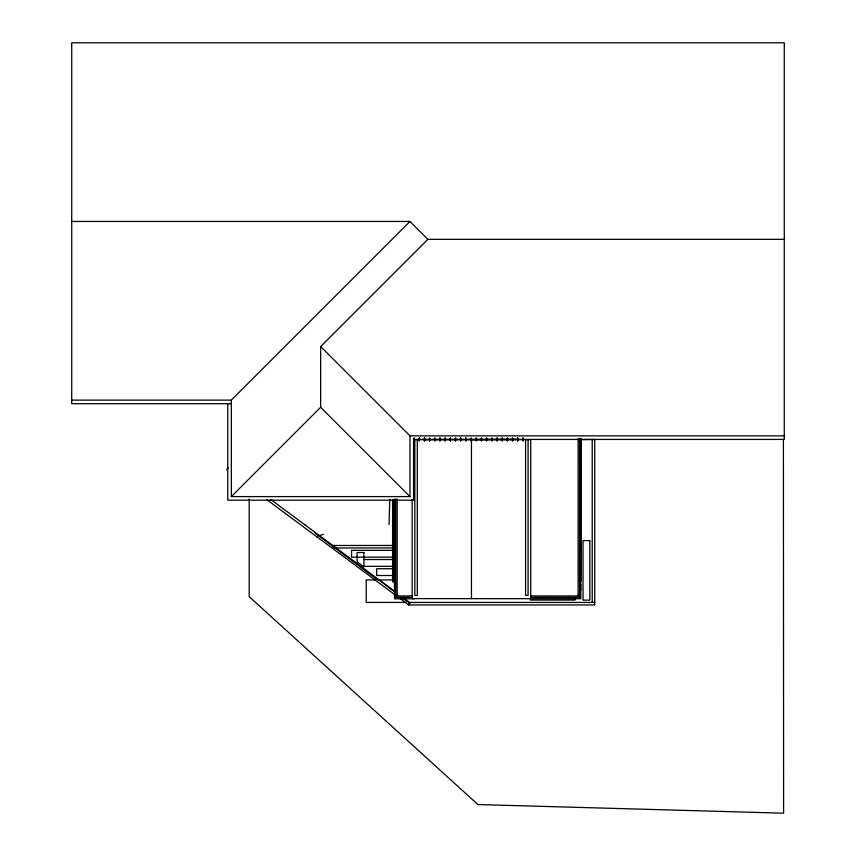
<?xml version="1.0" encoding="UTF-8"?>
<svg xmlns="http://www.w3.org/2000/svg" width="856" height="856" viewBox="0 0 856 856"><rect width="100%" height="100%" fill="white"/><g stroke="black" fill="none" stroke-linecap="round" stroke-linejoin="round"><path stroke-width="1.28" d="M471.453 598.612L471.453 439.631L519.025 439.428L423.88 439.61M389.041 524.493L389.78 499.198M226.626 469.816L228.113 467.815M267.019 499.818L316.988 536.926L318.518 534.861L395.568 592.085M71.711 400.127L231.334 400.127L409.992 221.458L427.861 239.327L784.289 239.327M320.658 346.53L409.992 435.854L409.992 496.598L320.658 407.274L320.658 346.53L427.861 239.327M231.334 400.127L231.334 496.598L320.658 407.274M319.598 535.663L323.354 534.272M395.237 597.905L395.237 595.402L397.73 595.402M577.575 595.402L580.079 595.402M71.711 221.458L409.992 221.458M231.334 403.7L71.711 403.7L71.711 42.8L784.289 42.8L784.289 439.428L413.566 439.428L413.566 500.172L227.76 500.172L227.76 403.7M409.992 435.854L784.289 435.854M413.469 439.61L530.731 439.61L530.731 598.601M580.207 439.642L594.727 439.492L594.727 604.946L408.719 604.946L400.159 598.601M231.334 496.598L409.992 496.598M393.642 545.465L332.524 545.465L332.524 547.958L393.642 547.958M392.594 550.355L351.57 550.355L351.57 557.149L392.594 557.149M363.907 559.535L392.594 559.535M363.907 566.33L392.594 566.33M392.594 568.726L376.661 568.726L376.661 575.51L392.594 575.51M375.26 579.929L366.208 579.929L366.208 602.421L405.712 602.421M393.781 579.94L377.667 579.94L315.104 533.117M392.594 580.999L395.258 581.074M395.258 581.609L392.594 581.609L392.594 499.637M392.594 581.684L395.258 581.684M395.237 595.937L412.517 595.937M530.87 595.937L580.079 595.937M395.237 597.37L412.517 597.37M530.87 597.37L580.079 597.37M414.39 598.793L394.52 598.793L394.52 499.037M408.355 602.431L594.727 602.442M404.15 598.462L410.174 602.934L408.687 604.935L408.719 602.442M270.635 499.39L318.475 534.914M317.03 536.873L394.83 594.653M379.133 579.94L394.787 591.999M403.133 598.419L407.306 601.629M304.982 524.546L305.228 524.899M783.4 439.278L783.604 813.2L477.883 804.544L249.192 596.653L249.192 499.037M592.224 439.492L592.224 602.442M580.796 438.561L580.796 598.729L412.175 598.601L412.175 499.733M580.646 581.609L580.646 438.293L580.582 580.999L580.036 580.999L579.972 438.293M580.646 584.07L580.646 590.865M580.079 438.465L580.079 597.905M579.544 438.55L579.544 595.412M578.11 438.55L578.11 595.412M575.178 597.798L575.178 600.056L530.485 600.056L530.485 597.798M528.088 439.61L528.088 595.402L525.584 595.402L525.584 439.61M523.048 438.112L523.048 440.776M522.973 438.112L522.973 440.776M522.727 438.112L522.802 440.776M517.869 438.112L517.869 440.776M517.794 438.112L517.794 440.776M517.613 438.112L517.548 440.776M512.434 438.112L512.359 440.776M507.255 438.112L507.18 440.776M502.322 438.112L502.322 440.776M502.247 438.112L502.247 440.776M502.076 438.112L502.001 440.776M497.143 438.112L497.143 440.776M497.069 438.112L497.069 440.776M496.897 438.112L496.822 440.776M491.644 438.112L491.644 440.776M486.775 438.112L486.711 440.776M486.529 438.112L486.454 440.776M481.532 438.112L481.596 440.776M481.275 438.112L481.35 440.776M476.343 438.112L476.418 440.776M476.171 438.112L476.096 440.776M471.239 438.112L471.164 440.776M470.918 438.112L470.982 440.776M465.985 438.112L466.06 440.776M465.803 438.112L465.803 440.776M465.728 438.112L465.728 440.776M460.87 438.112L460.806 440.776M460.624 438.112L460.624 440.776M460.549 438.112L460.549 440.776M455.692 438.112L455.617 440.776M450.438 438.112L450.513 440.776M445.334 438.112L445.259 440.776M445.077 438.112L445.077 440.776M445.013 438.112L445.013 440.776M440.145 438.112L440.08 440.776M439.898 438.112L439.898 440.776M439.824 438.112L439.824 440.776M434.901 438.112L434.966 440.776M429.466 438.112L429.541 440.776M424.608 438.112L424.608 440.776M424.533 438.112L424.533 440.776M424.287 438.112L424.351 440.776M419.429 438.112L419.429 440.776M419.354 438.112L419.354 440.776M419.173 438.112L419.098 440.776M417.311 439.61L417.311 595.402L414.818 595.402L414.818 439.61M413.919 438.112L413.994 440.776M397.195 499.016L397.195 595.412M395.772 499.016L395.772 595.412M393.268 499.637L393.193 580.999M392.658 499.637L392.658 580.999M589.827 540.618L583.043 540.618L583.043 600.131L589.827 600.131L589.827 540.618M363.907 552.516L357.113 552.516L357.113 561.836L363.907 566.886L363.907 552.516M512.691 440.776L512.691 438.112L512.616 440.776M507.501 440.776L507.501 438.112L507.437 440.776M491.965 440.776L491.965 438.112L491.89 440.776M455.445 440.776L455.445 438.112L455.371 440.776M450.256 440.776L450.256 438.112L450.192 440.776M434.72 440.776L434.72 438.112L434.645 440.776M429.787 440.776L429.787 438.112L429.712 440.776M414.24 440.776L414.24 438.112L414.176 440.776M393.514 580.817L393.514 499.465L393.45 580.817"/></g></svg>
